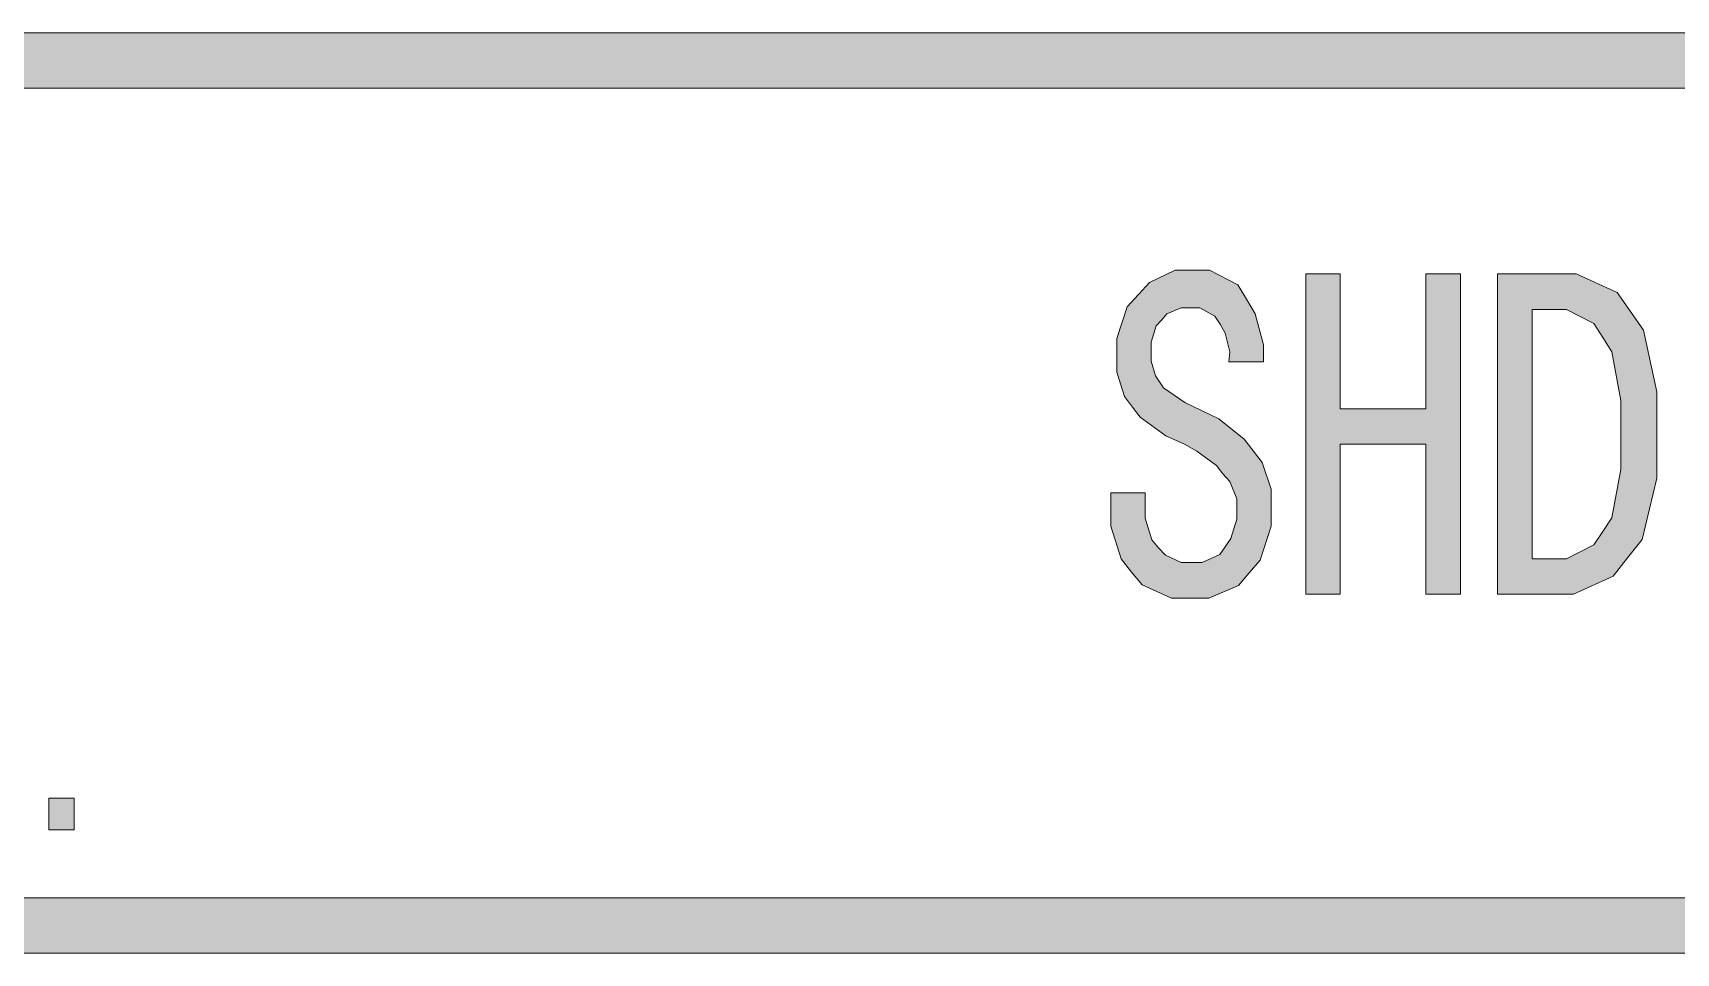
# Model space of a CAD drawing. Header units: millimetres. Extents: x 0 to 414, y 0 to 292.
# Drawn here: x 367.21 to 379.81, y 38.29 to 45.35 of the extents above; entities that cross this region are included whole.
import ezdxf

# ---------------------------------------------------------------- set-up
doc = ezdxf.new("R2010")
doc.units = ezdxf.units.MM

msp = doc.modelspace()

# ---------------------------------------------------------------- hatches: boundary and pattern name
h = msp.add_hatch(color=0)
h.dxf.hatch_style = 2
h.paths.add_polyline_path([(404.237472, 45.349583), (404.237472, 44.92625), (354.957944, 44.92625), (354.957944, 45.349583)])
h = msp.add_hatch(color=0)
h.dxf.hatch_style = 2
h.paths.add_polyline_path([(376.703167, 41.730083), (376.703167, 41.564278), (376.6185, 41.303222), (376.533833, 41.204444), (376.452694, 41.109194), (376.223389, 41.010417), (376.082278, 41.010417), (375.937639, 41.010417), (375.711861, 41.112722), (375.630722, 41.2115), (375.553111, 41.313806), (375.471972, 41.564278), (375.471972, 41.715972), (375.471972, 41.818278), (375.736556, 41.818278), (375.736556, 41.730083), (375.736556, 41.62425), (375.785944, 41.458444), (375.838861, 41.398472), (375.891778, 41.342028), (376.011722, 41.285583), (376.082278, 41.285583), (376.174, 41.285583), (376.308056, 41.345556), (376.350389, 41.405528), (376.392722, 41.469028), (376.438583, 41.617194), (376.438583, 41.701861), (376.438583, 41.772417), (376.385667, 41.906472), (376.33275, 41.966444), (376.283361, 42.029944), (376.131667, 42.139306), (376.036417, 42.192222), (375.895306, 42.255722), (375.69775, 42.400361), (375.637778, 42.477972), (375.577806, 42.559111), (375.517833, 42.746083), (375.517833, 42.851917), (375.517833, 43.003611), (375.598972, 43.247028), (375.683639, 43.342278), (375.768306, 43.434), (375.965861, 43.52925), (376.082278, 43.52925), (376.230444, 43.52925), (376.445639, 43.416361), (376.512667, 43.307), (376.579694, 43.194111), (376.643194, 42.954222), (376.643194, 42.823694), (376.378611, 42.823694), (376.385667, 42.901306), (376.350389, 43.045944), (376.311583, 43.112972), (376.26925, 43.176472), (376.156361, 43.239972), (376.082278, 43.239972), (376.011722, 43.239972), (375.902361, 43.194111), (375.863556, 43.14825), (375.821222, 43.102389), (375.782417, 42.975389), (375.782417, 42.89425), (375.782417, 42.83075), (375.814167, 42.717861), (375.845917, 42.672), (375.877667, 42.626139), (376.039944, 42.51325), (376.174, 42.44975), (376.301, 42.38625), (376.495028, 42.231028), (376.565583, 42.139306), (376.632611, 42.051111), (376.703167, 41.8465)])
h = msp.add_hatch(color=0)
h.dxf.hatch_style = 2
h.paths.add_polyline_path([(378.153083, 41.042167), (377.8885, 41.042167), (377.8885, 42.192222), (377.232333, 42.192222), (377.232333, 41.042167), (376.96775, 41.042167), (376.96775, 43.501028), (377.232333, 43.501028), (377.232333, 42.463861), (377.8885, 42.463861), (377.8885, 43.501028), (378.153083, 43.501028)])
h = msp.add_hatch(color=0)
h.paths.add_polyline_path([(379.659444, 42.262778), (379.659444, 41.931167), (379.546556, 41.461972), (379.433667, 41.320861), (379.324306, 41.17975), (379.020917, 41.042167), (378.830417, 41.042167), (378.438833, 41.042167), (378.438833, 43.501028), (378.830417, 43.501028), (379.042083, 43.501028), (379.356056, 43.356389), (379.458361, 43.21175), (379.557139, 43.067111), (379.659444, 42.594389)])
h.paths.add_polyline_path([(379.384278, 42.262778), (379.384278, 42.527361), (379.313722, 42.901306), (379.246694, 43.010667), (379.176139, 43.120028), (378.968, 43.225861), (378.830417, 43.225861), (378.703417, 43.225861), (378.703417, 41.313806), (378.830417, 41.313806), (378.968, 41.313806), (379.176139, 41.419639), (379.246694, 41.521944), (379.313722, 41.627778), (379.384278, 41.998194)])
h = msp.add_hatch(color=0)
h.dxf.hatch_style = 2
h.paths.add_polyline_path([(367.523889, 39.232417), (367.329861, 39.232417), (367.329861, 39.475833), (367.523889, 39.475833)])
h = msp.add_hatch(color=0)
h.dxf.hatch_style = 2
h.paths.add_polyline_path([(404.237472, 38.710306), (404.237472, 38.286972), (354.957944, 38.286972), (354.957944, 38.710306)])

# ---------------------------------------------------------------- linework, layer by layer
at = {"color": 0, "lineweight": 0}
for points in [[(404.237472, 45.349583), (404.237472, 44.92625), (354.957944, 44.92625), (354.957944, 45.349583)], [(376.703167, 41.730083), (376.703167, 41.564278), (376.6185, 41.303222), (376.533833, 41.204444), (376.452694, 41.109194), (376.223389, 41.010417), (376.082278, 41.010417), (375.937639, 41.010417), (375.711861, 41.112722), (375.630722, 41.2115), (375.553111, 41.313806), (375.471972, 41.564278), (375.471972, 41.715972), (375.471972, 41.818278), (375.736556, 41.818278), (375.736556, 41.730083), (375.736556, 41.62425), (375.785944, 41.458444), (375.838861, 41.398472), (375.891778, 41.342028), (376.011722, 41.285583), (376.082278, 41.285583), (376.174, 41.285583), (376.308056, 41.345556), (376.350389, 41.405528), (376.392722, 41.469028), (376.438583, 41.617194), (376.438583, 41.701861), (376.438583, 41.772417), (376.385667, 41.906472), (376.33275, 41.966444), (376.283361, 42.029944), (376.131667, 42.139306), (376.036417, 42.192222), (375.895306, 42.255722), (375.69775, 42.400361), (375.637778, 42.477972), (375.577806, 42.559111), (375.517833, 42.746083), (375.517833, 42.851917), (375.517833, 43.003611), (375.598972, 43.247028), (375.683639, 43.342278), (375.768306, 43.434), (375.965861, 43.52925), (376.082278, 43.52925), (376.230444, 43.52925), (376.445639, 43.416361), (376.512667, 43.307), (376.579694, 43.194111), (376.643194, 42.954222), (376.643194, 42.823694), (376.378611, 42.823694), (376.385667, 42.901306), (376.350389, 43.045944), (376.311583, 43.112972), (376.26925, 43.176472), (376.156361, 43.239972), (376.082278, 43.239972), (376.011722, 43.239972), (375.902361, 43.194111), (375.863556, 43.14825), (375.821222, 43.102389), (375.782417, 42.975389), (375.782417, 42.89425), (375.782417, 42.83075), (375.814167, 42.717861), (375.845917, 42.672), (375.877667, 42.626139), (376.039944, 42.51325), (376.174, 42.44975), (376.301, 42.38625), (376.495028, 42.231028), (376.565583, 42.139306), (376.632611, 42.051111), (376.703167, 41.8465)], [(378.153083, 41.042167), (377.8885, 41.042167), (377.8885, 42.192222), (377.232333, 42.192222), (377.232333, 41.042167), (376.96775, 41.042167), (376.96775, 43.501028), (377.232333, 43.501028), (377.232333, 42.463861), (377.8885, 42.463861), (377.8885, 43.501028), (378.153083, 43.501028)], [(379.659444, 42.262778), (379.659444, 41.931167), (379.546556, 41.461972), (379.433667, 41.320861), (379.324306, 41.17975), (379.020917, 41.042167), (378.830417, 41.042167), (378.438833, 41.042167), (378.438833, 43.501028), (378.830417, 43.501028), (379.042083, 43.501028), (379.356056, 43.356389), (379.458361, 43.21175), (379.557139, 43.067111), (379.659444, 42.594389)], [(379.384278, 42.262778), (379.384278, 42.527361), (379.313722, 42.901306), (379.246694, 43.010667), (379.176139, 43.120028), (378.968, 43.225861), (378.830417, 43.225861), (378.703417, 43.225861), (378.703417, 41.313806), (378.830417, 41.313806), (378.968, 41.313806), (379.176139, 41.419639), (379.246694, 41.521944), (379.313722, 41.627778), (379.384278, 41.998194)], [(367.523889, 39.232417), (367.329861, 39.232417), (367.329861, 39.475833), (367.523889, 39.475833)], [(404.237472, 38.710306), (404.237472, 38.286972), (354.957944, 38.286972), (354.957944, 38.710306)]]:
    msp.add_lwpolyline(points, close=True, dxfattribs=at)

doc.saveas('drawing.dxf')
